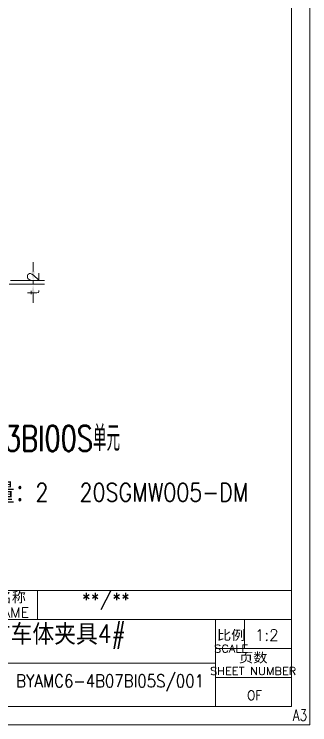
# Model space of a CAD drawing. Header units: millimetres. Extents: x 2874 to 70588, y -19135 to 2288.
# Drawn here: x 3379.3 to 3460.7, y 1595.6 to 1791.3 of the extents above; entities that cross this region are included whole.
import ezdxf

# ---------------------------------------------------------------- set-up
doc = ezdxf.new("R2010")
doc.units = ezdxf.units.MM
doc.layers.add('101', color=7, linetype='Continuous', true_color=0xffffff)
doc.styles.add('chinesefs', font='simplex.shx', dxfattribs={"bigfont": 'gbcbig.shx'})
doc.styles.add('hzdkt', font='simplex.shx')
doc.styles.get("Standard").update_dxf_attribs({"font": 'arial.ttf'})
doc.dimstyles.get("Standard").update_dxf_attribs({"dimtxt": 0.18, "dimasz": 0.18, "dimexe": 0.18, "dimexo": 0.0625, "dimgap": 0.09, "dimtad": 0, "dimtih": 1, "dimtoh": 1, "dimdec": 4, "dimzin": 0, "dimdsep": 46, "dimtxsty": 'Standard', "dimcen": 0.09, "dimadec": 0, "dimazin": 0, "dimtfac": 1, "dimtdec": 4, "dimtofl": 0, "dimtmove": 0, "dimatfit": 3, "dimfxl": 0, "dimtolj": 1, "dimtzin": 0, "dimarcsym": 0})

# ---------------------------------------------------------------- blocks, each defined once
blk = doc.blocks.new('*D21')
at = {"layer": '101', "color": 22, "linetype": 'Continuous', "lineweight": 18, "transparency": 16777216}
for p, q in [((3384.53, 1720.46), (3384.53, 1723)), ((3378.28, 1717.92), (3387.71, 1717.92)), ((3384.53, 1716.92), (3384.53, 1717.92)), ((3377.94, 1716.92), (3387.71, 1716.92)), ((3384.53, 1714.38), (3384.53, 1711.84))]:
    blk.add_line(p, q, dxfattribs=at)
at = {"layer": '101', "color": 22, "linetype": 'Continuous', "transparency": 16777216}
for points in [[(3384.11, 1720.46), (3384.95, 1720.46), (3384.53, 1717.92)], [(3384.11, 1714.38), (3384.95, 1714.38), (3384.53, 1716.92)]]:
    blk.add_solid(points, dxfattribs=at)
at = {"layer": 'Defpoints', "color": 0, "linetype": 'Continuous', "transparency": 16777216}
for p in [(3378.28, 1717.92), (3384.53, 1717.92), (3377.94, 1716.92)]:
    blk.add_point(p, dxfattribs=at)
at = {"layer": '101', "color": 72, "linetype": 'Continuous', "lineweight": 18, "transparency": 16777216, "insert": (3382.95, 1713.88), "char_height": 3.175, "attachment_point": 1, "rotation": 90, "style": 'chinesefs'}
blk.add_mtext('\\A1;\\C72;\\H3.17;\\Fsimplex.shx,gbcbig.shx;t\\Fsimplex.shx,gbcbig.shx;\\H3.17;\\C72; 2 ', dxfattribs=at)

msp = doc.modelspace()

# ---------------------------------------------------------------- linework, layer by layer
at = {"layer": '101', "color": 133, "linetype": 'Continuous', "lineweight": 18}
for p, q in [((3460.717, 1595.626), (3460.717, 1892.626)), ((3455.717, 1600.626), (3455.717, 1887.626)), ((3275.717, 1632.626), (3455.717, 1632.626)), ((3385.717, 1632.626), (3385.717, 1624.626)), ((3275.717, 1624.626), (3455.717, 1624.626)), ((3434.717, 1624.626), (3434.717, 1600.626)), ((3442.717, 1624.626), (3442.717, 1616.626)), ((3434.717, 1616.626), (3455.717, 1616.626)), ((3325.717, 1612.626), (3434.717, 1612.626)), ((3434.717, 1608.626), (3455.717, 1608.626)), ((3065.717, 1600.626), (3455.717, 1600.626)), ((3275.717, 1600.626), (3455.717, 1600.626)), ((3040.717, 1595.626), (3460.717, 1595.626))]:
    msp.add_line(p, q, dxfattribs=at)

# ---------------------------------------------------------------- texts
at = {"layer": '101', "color": 72, "linetype": 'Continuous', "lineweight": 18, "attachment_point": 7}
for s, insert, char_height, style in [('{\\W0.7417;安装于BYAMC6-3B13BI00S单元}', (3319.029, 1670.935), 7, 'chinesefs'), ('\\W0.8344;数量：2   20SGMW005-DM', (3368.087, 1656.555), 5, 'hzdkt'), ('\\W1.0295;**/**', (3397.912, 1627.246), 3.5052, 'hzdkt'), ('\\W0.8799;CN150M前车体夹具4#', (3348.386, 1616.537), 5, 'hzdkt'), ('\\W0.9552;1:2', (3445.622, 1618.733), 3.175, 'chinesefs'), ('\\W0.8610;BYAMC6-4B07BI05S/001', (3379.849, 1604.776), 3.5052, 'hzdkt'), ('\\W0.9084;\\H2.63;OF\\H3.51;', (3443.47, 1602.425), 3.5052, 'hzdkt'), ('\\W0.7747;A3', (3455.997, 1596.706), 3.175, 'chinesefs')]:
    msp.add_mtext(s, dxfattribs=dict(at, insert=insert, char_height=char_height, style=style))
at = {"layer": '101', "color": 72, "linetype": 'Continuous', "lineweight": 18, "char_height": 3.5052, "attachment_point": 8, "line_spacing_factor": 0.903614, "style": 'hzdkt'}
for s, insert in [('\\W1.0106;\\H2.80;所属名称\\PUP NAME\\H3.51;', (3374.822, 1625.144)), ('\\W1.0963;\\H2.63;比例\\P\\H3.51;\\H2.10;SCALE\\H3.51;', (3439.072, 1615.562)), ('\\W1.0963;\\H2.63;页数\\H3.51;\\H2.10;\\PSHEET NUMBER\\H3.51;', (3445.137, 1609.362))]:
    msp.add_mtext(s, dxfattribs=dict(at, insert=insert))

# ---------------------------------------------------------------- dimensions: what is measured, and where the dimension line sits
at = {"layer": '101', "color": 72, "linetype": 'Continuous', "lineweight": 18}
dim = msp.add_linear_dim(base=(3384.532, 1717.925), p1=(3377.937, 1716.925), p2=(3378.284, 1717.925), angle=270, text='\\C72;\\H3.17;\\Fsimplex.shx,gbcbig.shx;t\\Fsimplex.shx,gbcbig.shx;\\H3.17;\\C72; <> ', dimstyle='Standard', override={"dimtxt": 3.175, "dimasz": 2.54, "dimexe": 3.175, "dimexo": 0, "dimgap": 0.3175, "dimtad": 1, "dimtih": 1, "dimtoh": 0, "dimdec": 1, "dimlfac": 2, "dimzin": 8, "dimdsep": 46, "dimlunit": 2, "dimtxsty": 'chinesefs', "dimsah": 1, "dimse1": 0, "dimse2": 0, "dimsd1": 0, "dimsd2": 0, "dimclrd": 22, "dimclre": 22, "dimclrt": 72, "dimtol": 0, "dimtm": -0.1, "dimtfac": 0.5, "dimtdec": 3, "dimtofl": 1, "dimtmove": 0, "dimtzin": 8, "dimlwd": 18, "dimlwe": 18}, dxfattribs=at)
dim.commit()
dim.dimension.update_dxf_attribs({"geometry": '*D21', "text_midpoint": (3384.532, 1717.425), "dimtype": 160, "text_rotation": 90})

doc.saveas('drawing.dxf')
